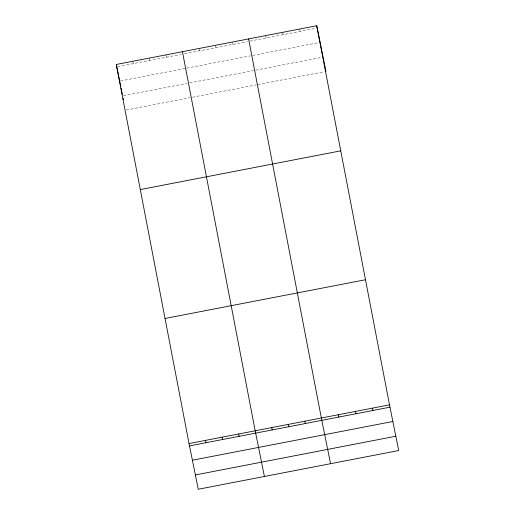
<?xml version="1.0" encoding="UTF-8"?>
<svg xmlns="http://www.w3.org/2000/svg" width="515" height="515" viewBox="0 0 515 515"><rect width="100%" height="100%" fill="white"/><g stroke="black" fill="none" stroke-linecap="round" stroke-linejoin="round"><path stroke-width="0.39" stroke-dasharray="2.58 1.93" d="M117.542 66.654L181.332 54.333M184.479 53.721L247.483 41.554M249.833 41.097L316.442 28.228M120.426 80.958L185.001 68.482M186.578 68.18L250.367 55.858M252.717 55.401L320.098 42.385M123.4 95.693L187.19 83.372M189.552 82.915L253.341 70.594M255.691 70.143L321.521 57.423M126.284 109.998L190.074 97.676M192.436 97.219L256.225 84.898M257.803 84.595L324.405 71.727M299.704 29.04L300.174 31.376M282.671 32.336L283.141 34.666M265.631 35.625L266.101 37.956M232.053 42.108L232.523 44.445M215.515 45.307L215.985 47.638M198.977 48.5L199.447 50.831M165.901 54.886L166.371 57.223M149.363 58.086L149.833 60.416M132.825 61.279L133.295 63.609"/><path stroke-width="0.77" d="M316.744 25.75L389.507 404.848L398.713 450.528L198.256 489.25L189.044 443.57L116.287 64.472L316.744 25.75L325.956 71.43M140.292 189.578L340.756 150.85M165.032 318.47L365.495 279.748M189.044 443.57L389.507 404.848M189.514 445.9L389.977 407.178M192.398 460.21L392.861 421.482M195.372 474.946L395.829 436.224M372.467 408.138L372.937 410.468M355.427 411.434L355.897 413.764M338.387 414.723L338.857 417.053M330.559 463.693L321.347 418.013L248.591 38.915M304.809 421.206L305.279 423.542M288.271 424.405L288.741 426.735M271.733 427.598L272.203 429.928M264.407 476.472L255.195 430.791L182.439 51.693M238.657 433.984L239.127 436.321M222.12 437.184L222.589 439.514M205.582 440.377L206.052 442.707M116.287 64.472L120.735 86.539M121.044 88.091L122.3 94.296M123.066 98.108L123.368 99.614"/></g></svg>
